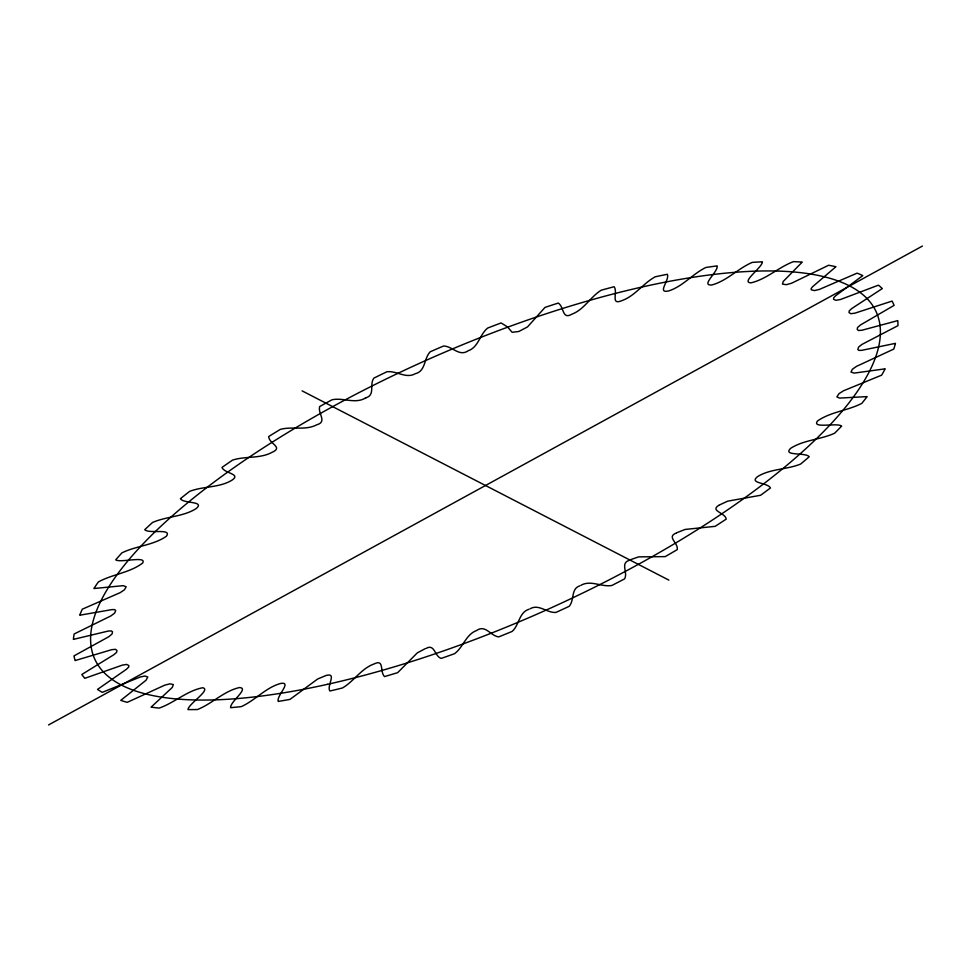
<?xml version="1.0" encoding="UTF-8"?>
<svg xmlns="http://www.w3.org/2000/svg" width="971" height="971" viewBox="0 0 971 971"><rect width="100%" height="100%" fill="white"/><g stroke="black" fill="none" stroke-linecap="round" stroke-linejoin="round"><path stroke-width="1.46" d="M718.674 505.406C709.692 510.952 725.483 512.809 726.211 519.121A446.551 144.643 -23.9 0 1 715.129 526.343L685.125 529.438L676.69 532.788M719.038 505.151L727.716 501.157L760.572 495.283A446.551 144.643 -23.9 0 0 770.476 487.952C767.515 482.344 748.362 483.607 757.708 476.518C770.537 468.641 786.826 469.721 800.674 464.029A446.551 144.643 -23.9 0 0 809.207 456.746C805.748 452.098 782.116 456.37 790.673 448.311C803.757 439.875 820.531 439.705 834.635 433.2A446.551 144.643 -23.9 0 0 841.626 426.099C837.524 422.373 811.198 429.036 817.546 420.953C830.557 411.838 847.683 410.684 861.799 403.378A446.551 144.643 -23.9 0 0 867.115 396.605L839.478 398.086L836.893 396.933L838.98 393.668L843.471 390.803L881.632 375.158A446.551 144.643 -23.9 0 0 885.176 368.834L854.225 373.107L850.972 372.075L852.344 369.283L856.483 366.37L893.769 349.087A446.551 144.643 -23.9 0 0 895.456 343.346L861.775 350.337L858.862 350.385L857.806 349.487L858.619 347.035L862.054 344.353L897.944 325.673A446.551 144.643 -23.9 0 0 897.762 320.612L861.957 330.237L858.485 330.504L857.199 329.448L857.539 327.518L860.476 324.969L894.097 305.367A446.551 144.643 -23.9 0 0 892.046 301.095L854.796 313.196L850.875 313.706L849.03 312.577L849.261 310.866L851.737 308.572L882.299 288.569A446.551 144.643 -23.9 0 0 878.415 285.171L840.425 299.529L835.934 300.318L833.567 299.274L833.701 297.769L835.643 295.742L862.782 275.594A446.551 144.643 -23.9 0 0 857.126 273.142L819.366 289.419L814.39 290.584L811.283 289.795L811.137 288.557L812.569 286.736L835.922 266.722A446.551 144.643 -23.9 0 0 828.615 265.253L791.571 283.229L786.413 284.685L782.468 284.115L783.221 281.481L802.228 262.097A446.551 144.643 -23.9 0 0 793.416 261.636C778.608 267.268 766.374 279.26 750.935 282.864C740.351 282.391 762.575 267.377 762.381 261.818A446.551 144.643 -23.9 0 0 752.234 262.388C737.984 268.506 726.757 281.044 711.694 285.001C700.188 285.802 718.455 271.674 717.144 265.896A446.551 144.643 -23.9 0 0 705.856 267.474C692.566 273.956 682.649 286.615 668.424 290.997C656.663 293.594 669.747 280.17 667.393 274.259A446.551 144.643 -23.9 0 0 655.194 276.808C642.996 283.471 634.718 296.337 621.416 300.804C610.298 305.367 618.151 291.968 614.109 286.724A446.551 144.643 -23.9 0 0 601.219 290.208C590.392 296.883 584.081 309.664 571.98 314.131C561.906 320.054 564.369 307.164 558.313 303.049A446.551 144.643 -23.9 0 0 544.998 307.406L527.52 326.911L518.817 331.499L512.118 332.288L507.493 326.911L501.109 322.942A446.551 144.643 -23.9 0 0 487.624 328.077C479.638 334.51 478.521 347.29 468.168 350.774C459.174 356.988 452.692 346.295 443.601 345.992A446.551 144.643 -23.9 0 0 430.202 351.793C423.744 358.554 425.832 371.274 415.139 373.774C405.951 378.981 396.617 370.546 386.895 371.759A446.551 144.643 -23.9 0 0 373.847 378.132C369.186 384.419 375.413 394.906 366.152 397.722M676.289 533.03C666.167 536.902 678.535 542.898 677.26 549.622A446.551 144.643 -23.9 0 1 665.208 556.614L638.639 556.869L630.045 559.866M629.208 560.328C619.923 563.289 628.298 572.514 624.571 578.886A446.551 144.643 -23.9 0 1 611.803 585.501C601.413 587.237 590.72 579.699 581.01 585.27M48.55 724.949L922.45 246.051M365.072 398.28L365.933 397.831M364.853 398.389C354.682 403.96 343.03 397.479 332.118 399.736A446.551 144.643 -23.9 0 0 319.677 406.546C317.602 413.597 327.64 421.79 316.704 424.825C305.574 430.748 292.259 426.148 280.328 429.376A446.551 144.643 -23.9 0 0 268.736 436.513C268.724 443.747 283.896 447.17 272.062 452.316C260.07 458.919 245.384 455.897 232.53 460.12A446.551 144.643 -23.9 0 0 222.007 467.415C224.034 473.447 241.706 473.787 231.911 480.208C219.3 487.903 203.303 486.083 189.661 491.35A446.551 144.643 -23.9 0 0 180.412 498.681C183.373 503.888 205.451 500.781 196.178 508.586C183.191 516.827 166.563 516.341 152.544 522.471A446.551 144.643 -23.9 0 0 144.752 529.681C148.781 534.147 172.583 527.957 166.357 536.259C153.357 545.374 136.098 545.848 121.897 552.875A446.551 144.643 -23.9 0 0 115.731 559.83C119.858 563.192 147.458 555.388 142.603 563.059C129.883 572.829 112.369 574.189 98.338 581.969A446.551 144.643 -23.9 0 0 93.896 588.535L123.171 585.659L126.169 586.751L124.506 589.725L120.246 592.613L82.317 609.181A446.551 144.643 -23.9 0 0 79.695 615.226L111.993 609.594L114.663 609.606L115.695 610.528L114.602 613.15L110.828 615.954L74.148 633.978A446.551 144.643 -23.9 0 0 73.383 639.391L108.109 631.089L111.216 630.883L112.539 631.818L112.005 634.087L108.716 636.77L73.978 655.898A446.551 144.643 -23.9 0 0 75.095 660.571L111.811 649.66L115.537 649.32L117.006 650.558L116.605 652.33L113.983 654.636L81.819 674.493A446.551 144.643 -23.9 0 0 84.793 678.328L122.395 665.111L126.643 664.431L128.84 665.548L128.67 667.077L126.509 669.225L97.513 689.41A446.551 144.643 -23.9 0 0 102.295 692.347L140.261 676.993L144.922 676.022L147.762 676.969L146.063 680.234L120.756 700.37A446.551 144.643 -23.9 0 0 127.25 702.336L164.864 685.113L169.913 683.851L173.348 684.543L172.28 687.444L151.112 707.131A446.551 144.643 -23.9 0 0 159.183 708.102C174.331 702.834 186.99 690.709 202.745 687.735C211.557 689.616 188.35 703.914 187.973 709.583A446.551 144.643 -23.9 0 0 197.465 709.534C212.188 703.684 223.985 690.976 239.509 687.541C249.717 688.172 229.824 701.899 230.613 707.677A446.551 144.643 -23.9 0 0 241.354 706.609C255.264 700.297 265.896 687.432 280.728 683.438C292.453 681.484 276.14 695.976 278.228 701.45A446.551 144.643 -23.9 0 0 290.001 699.375L317.687 678.984L326.098 675.476M579.905 585.816C570.62 588.693 574.674 600.066 569.176 606.329A446.551 144.643 -23.9 0 1 555.922 612.434C546.819 613.114 538.917 603.646 530.142 608.744M529.001 609.242C518.89 612.373 519.376 625.008 512.154 631.417A446.551 144.643 -23.9 0 1 498.681 636.903C490.367 635.799 485.427 624.195 476.567 630.543C465.946 634.391 463.313 647.172 454.61 653.665A446.551 144.643 -23.9 0 1 441.174 658.423C434.389 656.202 434.814 643.47 426.123 648.385M425.213 648.677L417.312 652.864L397.673 672.648A446.551 144.643 -23.9 0 1 384.54 676.581C379.54 671.92 384.637 658.678 374.138 663.933C361.358 668.364 354.014 681.29 342.447 687.978A446.551 144.643 -23.9 0 1 329.873 691.012C326.487 685.684 337.107 672.709 326.511 675.391M302.102 390.864L668.898 580.136M327.433 684.337A427.556 138.489 -23.9 0 0 877.93 316.255A427.556 138.489 -23.9 0 0 251.137 455.897A427.556 138.489 -23.9 0 0 327.433 684.337"/></g></svg>
